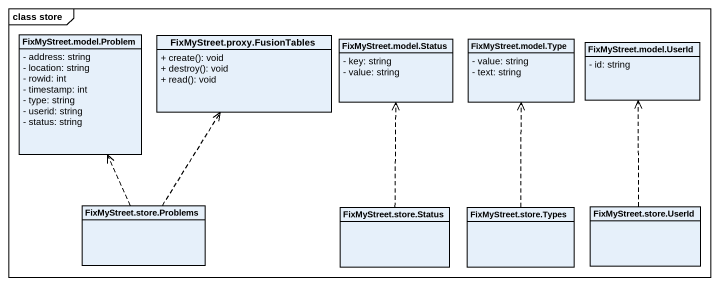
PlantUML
@startuml
mainframe class store
hide circle
hide empty members
skinparam classAttributeIconSize 0
class "FixMyStreet.model.Problem" as FixMyStreet_model_Problem {
  - address: string
  - location: string
  - rowid: int
  - timestamp: int
  - type: string
  - userid: string
  - status: string
}
class "FixMyStreet.proxy.FusionTables" as FixMyStreet_proxy {
  + create(): void
  + destroy(): void
  + read(): void
}
class "FixMyStreet.model.Status" as FixMyStreet_model_Status {
  - key: string
  - value: string
}
class "FixMyStreet.model.Type" as FixMyStreet_model_Type {
  - value: string
  - text: string
}
class "FixMyStreet.model.UserId" as FixMyStreet_model_UserId {
  - id: string
}
class "FixMyStreet.store.Problems" as FixMyStreet_store_Problems
class "FixMyStreet.store.Status" as FixMyStreet_store_Status
class "FixMyStreet.store.Types" as FixMyStreet_store_Types
class "FixMyStreet.store.UserId" as FixMyStreet_store_UserId
FixMyStreet_store_Problems .up.> FixMyStreet_model_Problem
FixMyStreet_store_Problems .up.> FixMyStreet_proxy
FixMyStreet_store_Status .up.> FixMyStreet_model_Status
FixMyStreet_store_Types .up.> FixMyStreet_model_Type
FixMyStreet_store_UserId .up.> FixMyStreet_model_UserId
@enduml
